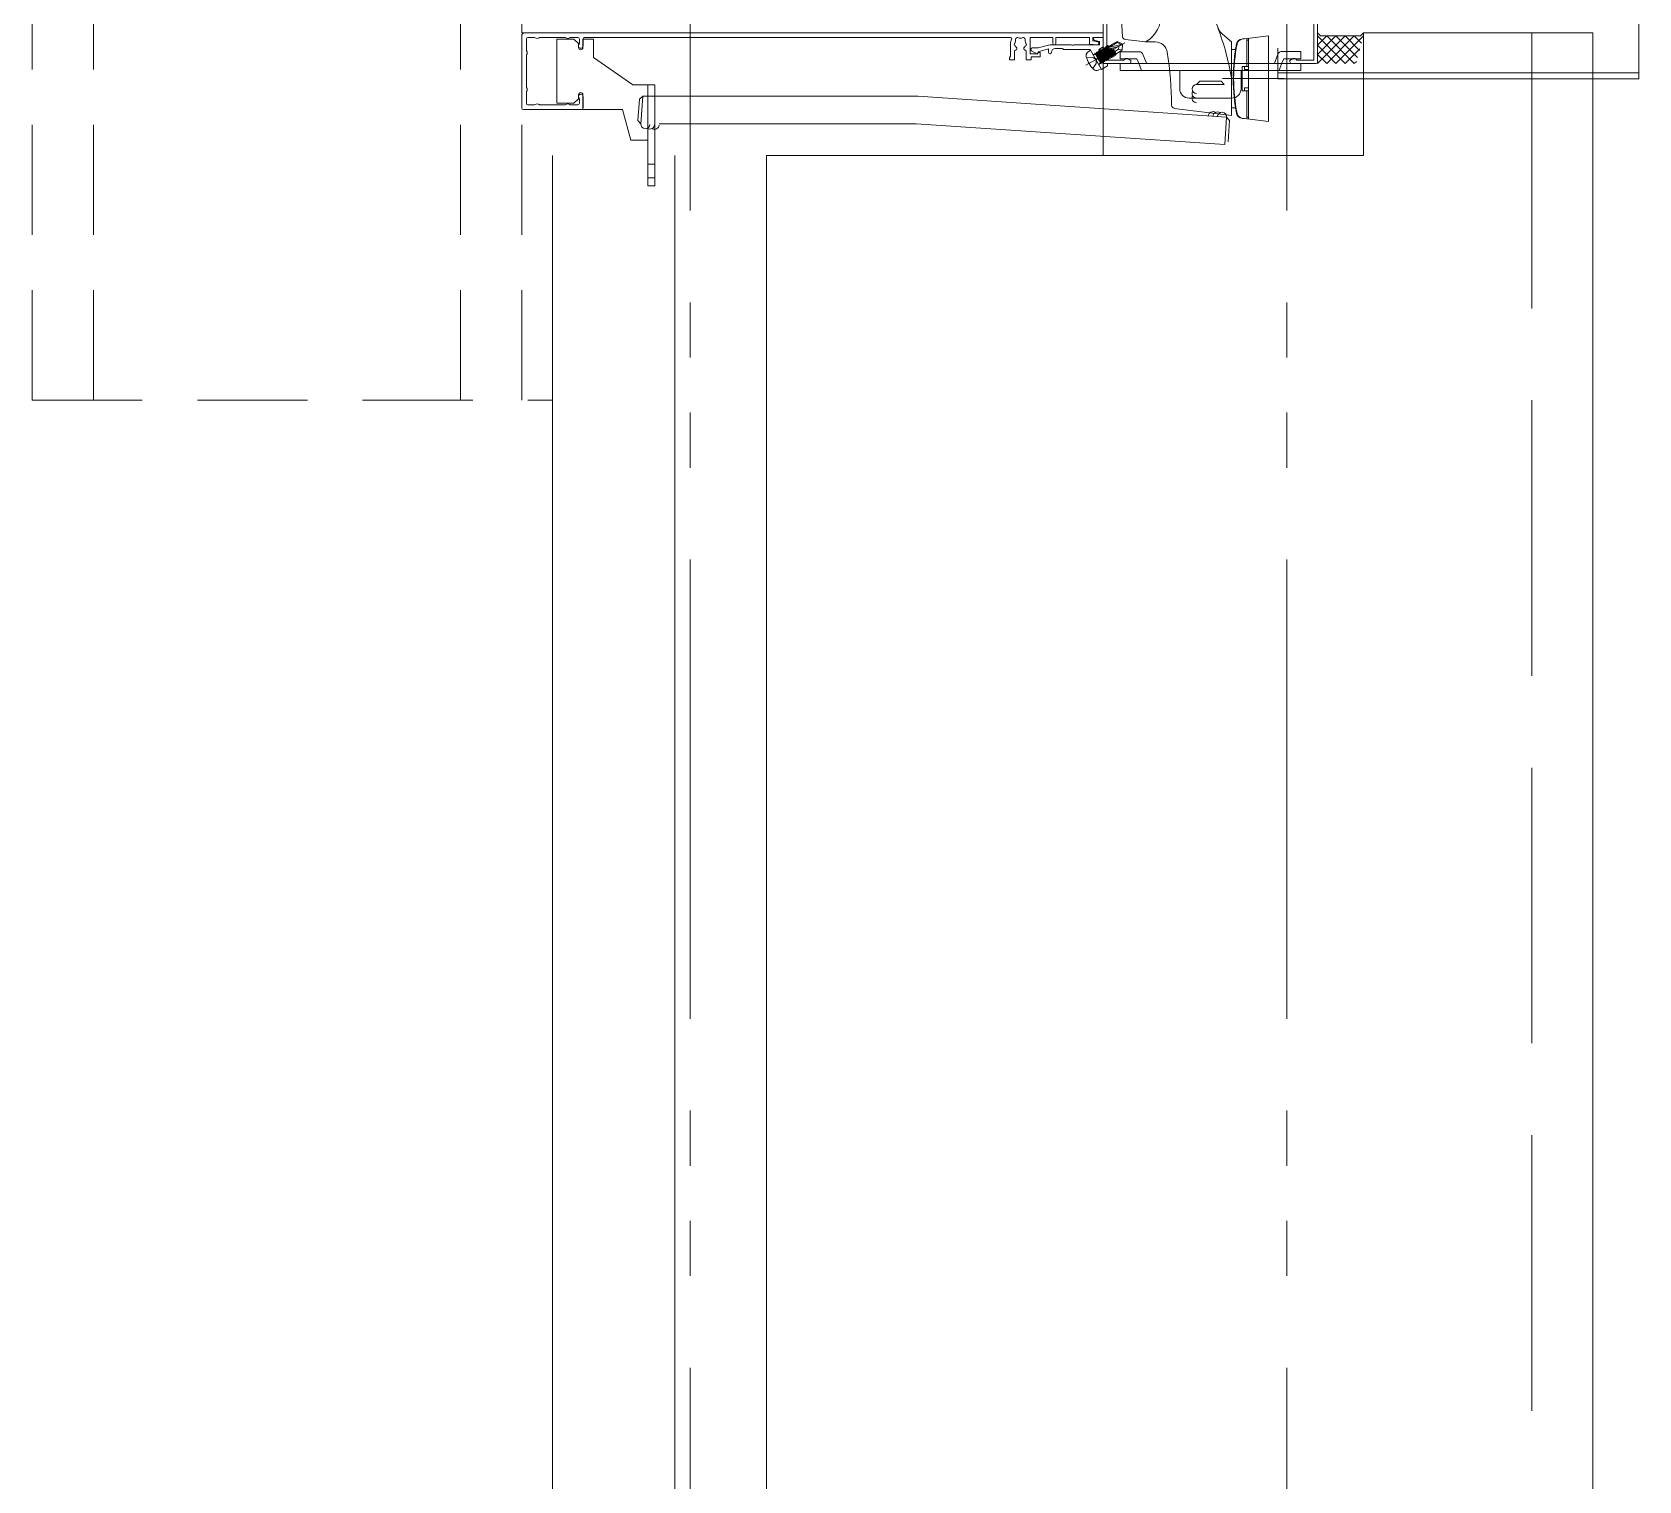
# Model space of a CAD drawing. Units: millimetres at full size. Extents: x -12803 to 120774, y -9413 to 101127.
# Drawn here: x 115659 to 116184, y 9863 to 10337 of the extents above; entities that cross this region are included whole.
import ezdxf

# ---------------------------------------------------------------- set-up
doc = ezdxf.new("R2010")
doc.units = ezdxf.units.MM
doc.header["$LTSCALE"] = 30
for name, pattern in [('DASHED1', [1.8, 1.2, -0.6]), ('DASHED3', [4, 3, -1]), ('DOUBLE_CHAIN1', [8.8, 5, -1, 0.6, -0.6, 0.6, -1])]:
    doc.linetypes.add(name, pattern=pattern)
doc.layers.add('0-0_NoName', color=7, linetype='Continuous')
for name, color, linetype, lineweight in [('2-0_通芯', 7, 'DOUBLE_CHAIN1', 15), ('2-1_躯体', 7, 'Continuous', 15), ('2-3_間仕切り', 7, 'Continuous', 15), ('2-A_建具', 7, 'Continuous', 15)]:
    doc.layers.add(name, color=color, linetype=linetype, lineweight=lineweight)

# ---------------------------------------------------------------- blocks, each defined once
blk = doc.blocks.new('グループ部品-732')
at = {"layer": '2-1_躯体'}
for p, q in [((116094.36, 10336.41), (116094.36, 10296.41)), ((116094.36, 10336.41), (116169.36, 10336.41)), ((116169.36, 10336.41), (116169.36, 6706.41)), ((115899.36, 10296.41), (116094.36, 10296.41)), ((115899.36, 10296.41), (115899.36, 7276.41))]:
    blk.add_line(p, q, dxfattribs=at)
at = {"layer": '2-1_躯体', "linetype": 'DASHED3'}
blk.add_line((116149.36, 10336.41), (116149.36, 6726.41), dxfattribs=at)
at = {"layer": '2-3_間仕切り'}
for p, q in [((115829.36, 10296.41), (115829.36, 7346.41)), ((115869.36, 10296.41), (115869.36, 7306.41))]:
    blk.add_line(p, q, dxfattribs=at)
at = {"layer": '2-A_建具', "linetype": 'DASHED1'}
for p, q in [((115659.36, 10216.41), (115659.36, 11151.41)), ((115679.36, 10216.41), (115679.36, 11151.41)), ((115799.36, 10216.41), (115799.36, 11151.41)), ((115819.36, 10216.41), (115819.36, 10311.41)), ((115659.36, 10216.41), (115829.36, 10216.41))]:
    blk.add_line(p, q, dxfattribs=at)
at = {"layer": '2-A_建具'}
for p, q in [((116009.36, 10296.41), (116009.36, 11106.41)), ((116184.36, 10321.41), (116184.36, 11081.41)), ((116079.36, 11075.91), (116079.36, 10326.91)), ((115819.36, 11066.41), (115819.36, 10336.41)), ((115819.86, 10336.41), (115819.36, 10335.91)), ((116009.36, 10336.41), (115819.36, 10336.41)), ((115819.36, 10335.91), (115819.36, 10311.91)), ((115830.81, 10334.41), (115836.41, 10334.41)), ((115830.81, 10313.41), (115830.81, 10334.41)), ((115836.41, 10334.41), (115837.91, 10332.91)), ((115837.91, 10332.91), (115837.91, 10331.61)), ((115839.31, 10334.41), (115842.81, 10334.41)), ((115839.31, 10331.61), (115839.31, 10334.41)), ((115839.36, 10332.16), (115839.36, 10334.41)), ((115839.72, 10334.91), (115979.03, 10334.91)), ((115980.41, 10332.99), (115980.47, 10333.11)), ((115980.64, 10332.11), (115980.55, 10332.2)), ((115980.67, 10333.76), (115980.68, 10333.91)), ((115981.85, 10334.73), (115982, 10334.69)), ((115982.51, 10334.69), (115982.66, 10334.73)), ((115983.83, 10333.91), (115983.84, 10333.76)), ((115983.96, 10332.2), (115983.87, 10332.11)), ((115984.05, 10333.11), (115984.1, 10332.99)), ((116010.73, 10329.89), (116016.42, 10333.18)), ((116010.74, 10332.18), (116010.89, 10332.27)), ((116010.74, 10332.18), (116010.74, 10331.74)), ((116010.74, 10332.18), (116011.15, 10331.69)), ((116011.3, 10331.78), (116010.89, 10332.27)), ((116011.96, 10332.45), (116011.27, 10332.05)), ((116011.93, 10332.49), (116012.08, 10332.23)), ((116013.9, 10333.28), (116015.23, 10332.66)), ((116013.92, 10333.63), (116015.54, 10332.84)), ((116014.31, 10331.96), (116015.69, 10332.58)), ((116015.23, 10332.66), (116015.54, 10332.84)), ((116015.54, 10332.84), (116015.69, 10332.58)), ((116015.57, 10330.78), (116015.69, 10332.58)), ((116023.29, 10333.47), (116016.56, 10334.3)), ((116023.29, 10333.47), (116026.33, 10333.47)), ((116063.29, 10335.47), (116054.63, 10334.41)), ((116056.29, 10334.57), (116054.88, 10334.45)), ((116056.29, 10334.57), (116056.29, 10325.47)), ((116056.79, 10334.07), (116056.29, 10334.07)), ((116056.79, 10334.68), (116056.79, 10308.27)), ((116063.29, 10307.47), (116063.29, 10335.47)), ((116088.36, 10326.41), (116079.36, 10335.41)), ((116079.36, 10326.41), (116088.36, 10335.41)), ((116079.36, 10329.41), (116085.36, 10335.41)), ((116079.36, 10332.41), (116082.36, 10335.41)), ((116085.36, 10326.41), (116079.36, 10332.41)), ((116091.36, 10326.41), (116082.36, 10335.41)), ((116082.36, 10326.41), (116091.36, 10335.41)), ((116092.4, 10328.37), (116085.36, 10335.41)), ((116085.36, 10326.41), (116094.36, 10335.41)), ((116093.05, 10330.71), (116088.36, 10335.41)), ((116093.7, 10333.06), (116091.36, 10335.41)), ((115981.11, 10331.21), (115981.11, 10331.35)), ((115983.41, 10331.35), (115983.41, 10331.21)), ((116007.96, 10328.29), (116003.71, 10325.83)), ((116005.21, 10330.74), (116004.29, 10330.1)), ((116005.21, 10330.74), (116008.71, 10324.68)), ((116006.52, 10329.46), (116006.7, 10329.56)), ((116006.57, 10329.77), (116006.65, 10329.82)), ((116006.57, 10329.77), (116008.55, 10326.35)), ((116009.23, 10326.74), (116006.65, 10329.82)), ((116006.65, 10329.82), (116007.03, 10329.6)), ((116007.1, 10329.64), (116007.03, 10329.6)), ((116007.03, 10329.6), (116009.23, 10327.18)), ((116007.1, 10330.08), (116007.25, 10330.17)), ((116007.1, 10330.08), (116007.1, 10329.64)), ((116009.31, 10327.22), (116007.1, 10329.64)), ((116009.84, 10327.09), (116007.25, 10330.17)), ((116007.25, 10330.17), (116007.63, 10329.95)), ((116007.71, 10329.99), (116007.63, 10329.95)), ((116007.63, 10329.95), (116009.84, 10327.53)), ((116007.66, 10327.89), (116008.63, 10326.83)), ((116007.71, 10330.43), (116007.71, 10329.99)), ((116008.32, 10330.34), (116008.24, 10330.3)), ((116008.32, 10330.78), (116008.47, 10330.87)), ((116008.32, 10330.78), (116008.32, 10330.34)), ((116008.32, 10330.78), (116010.9, 10327.7)), ((116010.52, 10327.92), (116008.32, 10330.34)), ((116008.47, 10330.87), (116008.85, 10330.65)), ((116011.05, 10327.79), (116008.47, 10330.87)), ((116008.7, 10326.87), (116008.63, 10326.83)), ((116008.63, 10326.39), (116008.63, 10326.83)), ((116009.87, 10329.39), (116008.83, 10328.79)), ((116008.92, 10330.69), (116008.85, 10330.65)), ((116008.85, 10330.65), (116011.05, 10328.23)), ((116008.92, 10331.13), (116009.07, 10331.22)), ((116008.92, 10331.13), (116008.92, 10330.69)), ((116008.92, 10331.13), (116011.51, 10328.05)), ((116011.13, 10328.27), (116008.92, 10330.69)), ((116009.07, 10331.22), (116009.45, 10331)), ((116011.66, 10328.14), (116009.07, 10331.22)), ((116009.31, 10327.22), (116009.23, 10327.18)), ((116009.23, 10326.74), (116009.23, 10327.18)), ((116009.53, 10331.04), (116009.45, 10331)), ((116009.45, 10331), (116011.66, 10328.58)), ((116009.53, 10331.48), (116009.68, 10331.57)), ((116009.53, 10331.48), (116009.53, 10331.04)), ((116009.53, 10331.48), (116012.11, 10328.4)), ((116011.73, 10328.62), (116009.53, 10331.04)), ((116009.68, 10331.57), (116010.06, 10331.35)), ((116012.26, 10328.49), (116009.68, 10331.57)), ((116009.69, 10327), (116009.84, 10327.09)), ((116009.92, 10327.57), (116009.84, 10327.53)), ((116009.84, 10327.09), (116009.84, 10327.53)), ((116010.13, 10331.39), (116010.06, 10331.35)), ((116010.06, 10331.35), (116012.26, 10328.93)), ((116010.13, 10331.83), (116010.29, 10331.92)), ((116010.13, 10331.83), (116010.13, 10331.39)), ((116010.13, 10331.83), (116012.72, 10328.75)), ((116012.34, 10328.97), (116010.13, 10331.39)), ((116010.29, 10331.92), (116010.66, 10331.7)), ((116012.87, 10328.84), (116010.29, 10331.92)), ((116010.52, 10327.92), (116010.45, 10327.88)), ((116010.45, 10327.44), (116010.45, 10327.88)), ((116010.9, 10327.7), (116010.52, 10327.92)), ((116010.74, 10331.74), (116010.66, 10331.7)), ((116010.66, 10331.7), (116012.87, 10329.28)), ((116012.95, 10329.32), (116010.74, 10331.74)), ((116010.9, 10327.7), (116011.05, 10327.79)), ((116011.13, 10328.27), (116011.05, 10328.23)), ((116011.05, 10327.79), (116011.05, 10328.23)), ((116011.51, 10328.05), (116011.13, 10328.27)), ((116014.31, 10331.96), (116011.37, 10331.25)), ((116011.5, 10331.28), (116013.33, 10329.1)), ((116011.51, 10328.05), (116011.66, 10328.14)), ((116011.73, 10328.62), (116011.66, 10328.58)), ((116011.66, 10328.14), (116011.66, 10328.58)), ((116013.48, 10329.19), (116011.68, 10331.33)), ((116012.11, 10328.4), (116011.73, 10328.62)), ((116011.89, 10331.37), (116013.48, 10329.63)), ((116012.11, 10328.4), (116012.26, 10328.49)), ((116012.34, 10328.97), (116012.26, 10328.93)), ((116012.26, 10328.49), (116012.26, 10328.93)), ((116012.72, 10328.75), (116012.34, 10328.97)), ((116012.49, 10331.52), (116013.58, 10329.63)), ((116012.72, 10328.75), (116012.87, 10328.84)), ((116012.95, 10329.32), (116012.87, 10329.28)), ((116012.87, 10328.84), (116012.87, 10329.28)), ((116013.33, 10329.1), (116012.95, 10329.32)), ((116013.33, 10329.1), (116013.48, 10329.19)), ((116013.55, 10329.67), (116013.48, 10329.63)), ((116013.48, 10329.19), (116013.48, 10329.63)), ((116013.58, 10329.63), (116015.57, 10330.78)), ((116014.32, 10331.15), (116015.5, 10330.74)), ((116021.23, 10330.28), (116014.86, 10330.28)), ((116014.86, 10330.28), (116014.86, 10327.98)), ((116014.86, 10327.98), (116020.36, 10327.98)), ((116020.36, 10327.98), (116020.96, 10326.48)), ((116022.16, 10329.66), (116023.44, 10326.48)), ((116051.29, 10330.97), (116052.15, 10330.97)), ((116066.55, 10329.66), (116065.27, 10326.49)), ((116066.36, 10321.41), (116066.36, 10331.41)), ((116067.48, 10330.29), (116073.86, 10330.29)), ((116073.86, 10327.99), (116068.36, 10327.99)), ((116073.86, 10330.29), (116073.86, 10327.99)), ((116082.36, 10326.41), (116079.36, 10329.41)), ((116088.36, 10326.41), (116093.2, 10331.26)), ((116091.36, 10326.41), (116092.05, 10327.1)), ((116008.71, 10324.68), (116007.69, 10324.2)), ((116008.25, 10326.46), (116008.43, 10326.56)), ((116017.86, 10326.41), (116009.36, 10326.41)), ((116014.86, 10326.41), (116073.86, 10326.41)), ((116014.86, 10326.41), (116014.86, 10324.11)), ((116014.86, 10324.11), (116073.86, 10324.11)), ((116020.96, 10326.48), (116021.89, 10324.18)), ((116034.36, 10324.11), (116034.36, 10318.11)), ((116054.36, 10324.11), (116054.36, 10318.11)), ((116054.79, 10325.47), (116054.79, 10317.47)), ((116054.79, 10325.47), (116056.79, 10325.47)), ((116055.54, 10325.47), (116055.54, 10324.47)), ((116056.79, 10324.47), (116055.54, 10324.47)), ((116066.36, 10323.41), (116184.36, 10323.41)), ((116070.86, 10326.41), (116078.86, 10326.41)), ((116073.86, 10326.41), (116073.86, 10324.12)), ((115855.66, 10319.41), (115862.81, 10319.41)), ((115860.51, 10286.41), (115860.51, 10319.41)), ((115862.81, 10319.41), (115862.81, 10286.41)), ((116039.86, 10319.61), (116040.86, 10320.61)), ((116039.86, 10319.61), (116048.86, 10319.61)), ((116068.49, 10321.47), (116048.29, 10321.47)), ((116056.79, 10317.47), (116054.79, 10317.47)), ((116055.54, 10318.47), (116055.54, 10317.47)), ((116055.54, 10318.47), (116056.79, 10318.47)), ((116056.29, 10317.47), (116056.29, 10308.38)), ((116066.36, 10321.41), (116184.36, 10321.41)), ((115852.31, 10311.41), (115819.86, 10311.41)), ((115836.41, 10313.41), (115830.81, 10313.41)), ((115837.91, 10314.91), (115836.41, 10313.41)), ((115837.91, 10316.21), (115837.91, 10314.91)), ((115839.31, 10311.41), (115839.31, 10316.21)), ((115839.36, 10311.91), (115839.36, 10315.66)), ((115854.99, 10301.41), (115852.31, 10311.41)), ((115858.25, 10306.72), (115858.86, 10315.7)), ((115948.86, 10315.7), (115858.86, 10315.7)), ((116049.66, 10308.9), (115948.86, 10315.7)), ((116032.57, 10311.77), (116051.29, 10309.47)), ((116037.36, 10315.11), (116051.36, 10315.11)), ((116052.15, 10311.97), (116051.29, 10311.97)), ((115858.25, 10306.72), (115857.32, 10307.79)), ((115948.25, 10306.72), (115864.24, 10306.72)), ((116049.05, 10299.92), (115948.25, 10306.72)), ((116049.66, 10308.9), (116049.05, 10299.92)), ((116049.66, 10308.9), (116050.59, 10307.83)), ((116050.59, 10307.83), (116050.12, 10300.85)), ((116054.63, 10308.54), (116063.29, 10307.47)), ((116054.88, 10308.5), (116056.29, 10308.37)), ((116056.29, 10308.87), (116056.79, 10308.87)), ((115854.99, 10301.41), (115860.51, 10301.41)), ((115862.81, 10293.56), (115860.51, 10293.56)), ((115862.81, 10289.06), (115860.51, 10289.06)), ((115862.81, 10286.41), (115860.51, 10286.41))]:
    blk.add_line(p, q, dxfattribs=at)
for points in [[(116016.06, 10327.51), (116010.56, 10327.51), (116010.56, 10349.78), (116033.36, 10349.78), (116033.79, 10350.21), (116054.93, 10350.21), (116055.36, 10349.78), (116063.36, 10349.78), (116063.79, 10350.21), (116070.43, 10350.21), (116070.86, 10349.78), (116074.86, 10349.78), (116075.29, 10350.21), (116078.16, 10350.21), (116078.16, 10327.51), (116072.65, 10327.51)], [(115820.93, 10330.55), (115820.86, 10330.74), (115820.86, 10334.41)], [(115821.36, 10334.91), (115823.53, 10334.91), (115823.72, 10334.84)], [(115825, 10334.84), (115825.19, 10334.91), (115833.53, 10334.91), (115833.72, 10334.84)], [(115835, 10334.84), (115835.19, 10334.91), (115837.66, 10334.91)], [(115838.16, 10334.41), (115838.16, 10332.9), (115838.07, 10332.69)], [(115842.81, 10334.41), (115842.81, 10328.41), (115855.66, 10319.41)], [(115979.06, 10332.91), (115979.06, 10328.83), (115978.76, 10328.31), (115978.76, 10327.61), (115980.36, 10327.61), (115980.36, 10330.51), (115980.68, 10330.81)], [(115983.83, 10330.81), (115984.16, 10330.51), (115984.16, 10327.61), (115985.76, 10327.61), (115985.76, 10328.61), (115988.76, 10328.61), (115988.76, 10330.01), (115988.26, 10330.01), (115987.69, 10329.61), (115985.46, 10329.61), (115985.46, 10334.91), (115992.86, 10334.91), (115992.86, 10333.01)], [(115998.9, 10332.51), (115991.84, 10332.51), (115988.11, 10331.51), (115986.16, 10331.51)], [(115993.86, 10333.01), (115993.86, 10334.91), (116004.86, 10334.91), (116004.86, 10332.74), (116007.41, 10332.51)], [(116006.57, 10333.92), (116008.16, 10333.64), (116008.16, 10332.51), (115999.81, 10332.51), (115999.63, 10332.39), (115999.08, 10332.39), (115998.9, 10332.51)], [(116007.54, 10333.5), (116005.96, 10333.78), (116005.96, 10334.91), (116009.36, 10334.91)], [(116010.89, 10332.27), (116011.27, 10332.05), (116011.44, 10331.86)], [(116015.23, 10332.66), (116011.17, 10331.7), (116013.9, 10333.28)], [(116011.93, 10332.49), (116013.92, 10333.63), (116013.9, 10333.28)], [(116014.4, 10332.01), (116014.32, 10331.15), (116013.18, 10330.33)], [(116048.31, 10335.97), (116051.29, 10333.47), (116051.29, 10309.47)], [(116079.36, 10336.41), (116080.36, 10335.41), (116093.36, 10335.41), (116094.36, 10336.41)], [(115820.93, 10318.55), (115820.86, 10318.74), (115820.86, 10329.08), (115820.93, 10329.27)], [(115985.91, 10330.58), (115987.85, 10329.45), (115988.06, 10330.26), (115991.46, 10331.16), (115991.46, 10330.11)], [(115993.66, 10331.31), (115996.06, 10331.31), (115996.36, 10331.01), (116005.06, 10331.01), (116006.74, 10328.1), (116006.93, 10328), (116007.21, 10327.53), (116007.19, 10327.31), (116008.81, 10324.5), (116010.76, 10325.62), (116010.76, 10326.41)], [(116003.88, 10328.3), (116005.91, 10328.43), (116007.01, 10327.74)], [(116005.93, 10324.75), (116007.05, 10326.44), (116007.01, 10327.74)], [(116006.82, 10329.35), (116009.08, 10326.65), (116009.23, 10326.74)], [(116007.1, 10330.08), (116009.69, 10327), (116009.31, 10327.22)], [(116009.08, 10326.65), (116008.7, 10326.87), (116007.46, 10328.23)], [(116007.71, 10330.43), (116010.29, 10327.35), (116010.45, 10327.44), (116007.86, 10330.52)], [(116007.71, 10330.43), (116007.86, 10330.52), (116008.24, 10330.3), (116010.45, 10327.88)], [(116010.29, 10327.35), (116009.92, 10327.57), (116007.71, 10329.99)], [(116009.36, 10328.56), (116007.93, 10331.03), (116009.36, 10331.86)], [(116008.55, 10326.35), (116008.63, 10326.39), (116008.31, 10326.77)], [(116018.36, 10326.91), (116018.36, 10327.41), (116017.26, 10328.04), (116016.66, 10328.04)], [(116068.36, 10327.99), (116067.75, 10326.49), (116066.82, 10324.19)], [(116072.06, 10328.04), (116071.45, 10328.04), (116070.36, 10327.41), (116070.36, 10326.91)], [(115820.86, 10313.41), (115820.86, 10317.08), (115820.93, 10317.27)], [(116040.86, 10320.61), (116047.86, 10320.61), (116048.86, 10319.61)], [(115823.72, 10312.98), (115823.53, 10312.91), (115821.36, 10312.91)], [(115833.72, 10312.98), (115833.53, 10312.91), (115825.19, 10312.91), (115825, 10312.98)], [(115837.66, 10312.91), (115835.19, 10312.91), (115835, 10312.98)], [(115838.07, 10315.14), (115838.16, 10314.93), (115838.16, 10313.41)], [(115857.32, 10307.79), (115857.79, 10314.77), (115858.86, 10315.7)]]:
    blk.add_lwpolyline(points, dxfattribs=at)
for centre, radius, start, end in [((116082.79, 10342.47), 67.5, 173.8011, 186.1989), ((116017.69, 10342.47), 10.6, 303.9524, 56.0476), ((115956.79, 10304.77), 96, 10.1559, 21.1005), ((116051.53, 10339.8), 5, 200.2925, 230), ((115821.36, 10334.41), 0.5, 90, 180), ((115824.36, 10335.61), 1, 230.2849, 309.7151), ((115834.36, 10335.61), 1, 230.2849, 309.7151), ((115837.66, 10334.41), 0.5, 0, 90), ((115838.61, 10332.16), 0.75, 135.5847, 360), ((115839.86, 10334.41), 0.5, 90, 180), ((115979.03, 10334.51), 0.4, 333.6122, 89.9999), ((115982.26, 10332.91), 3.2, 153.6122, 180), ((115980.78, 10332.65), 0.5, 136.8699, 243.1301), ((115982.26, 10332.91), 1.8, 151.9693, 173.7398), ((115981.4, 10334.14), 0.75, 52.2996, 197.7004), ((115982.26, 10332.91), 1.8, 206.2602, 225.2071), ((115982.26, 10332.91), 1.8, 81.9693, 98.0307), ((115983.12, 10334.14), 0.75, 342.2996, 127.7004), ((115982.26, 10332.91), 1.8, 314.7929, 333.7398), ((115982.26, 10332.91), 1.8, 6.2602, 28.0307), ((115983.73, 10332.65), 0.5, 296.87, 43.1301), ((115993.36, 10333.01), 0.5, 180, 0), ((116006.66, 10334.41), 0.5, 90, 260), ((116007.46, 10333.01), 0.5, 265, 80), ((116016.68, 10335.29), 1, 186.1989, 263), ((116023.05, 10334.51), 1, 263, 303.9524), ((116026.33, 10329.47), 4, 8.7776, 90), ((116109.71, 10321.47), 57.75, 168.6383, 191.3617), ((116109.59, 10321.47), 57.8, 168.6812, 173.9634), ((116054.88, 10332.43), 2, 97, 168.6812), ((116055.05, 10332.46), 2, 94.9826, 168.6202), ((115820.16, 10329.91), 1, 320.2849, 39.7151), ((115838.61, 10331.61), 0.7, 180, 0), ((115980.71, 10331.21), 0.4, 265.904, 0), ((115980.71, 10331.35), 0.4, 0.0001, 45.2072), ((115983.81, 10331.35), 0.4, 134.7928, 179.9999), ((115983.81, 10331.21), 0.4, 180, 274.096), ((115986.16, 10331.01), 0.5, 90, 240), ((115991.96, 10330.11), 0.5, 180, 0), ((115993.66, 10330.11), 1.2, 90, 180), ((116005.03, 10329.03), 1.3, 125, 194.1191), ((116012.5, 10330.91), 9, 194.1191, 225.8809), ((116006.27, 10329.89), 0.5, 210, 300), ((116009.86, 10326.91), 0.5, 180, 270), ((116011.3, 10331.49), 0.248, 120, 287.191), ((116016.06, 10327.81), 0.3, 270, 353.3002), ((116016.66, 10327.74), 0.3, 90, 173.3002), ((116017.86, 10326.91), 0.5, 270, 0), ((116021.23, 10329.28), 1, 22.0034, 90), ((115911.69, 10311.77), 120, 0.4704, 8.7776), ((116111.23, 10321.47), 59.43, 174.1294, 185.8706), ((116052.17, 10331.45), 0.477, 267.4052, 326.3752), ((116067.48, 10329.29), 1, 90, 158.0022), ((116070.86, 10326.91), 0.5, 180, 270), ((116072.06, 10327.74), 0.3, 6.6998, 90), ((116072.65, 10327.81), 0.3, 186.6998, 270), ((116078.86, 10326.91), 0.5, 270, 0), ((116007.14, 10325.38), 1.3, 225.8809, 295), ((116008.5, 10326.03), 0.5, 120, 210), ((115820.16, 10317.91), 1, 320.2849, 39.7151), ((115838.61, 10315.66), 0.75, 0, 224.4153), ((115838.61, 10316.21), 0.7, 0, 180), ((116037.36, 10318.11), 3, 180.0016, 270.0012), ((116039.86, 10318.11), 1.5, 90, 270), ((116039.86, 10316.61), 1.5, 150, 270), ((116051.36, 10318.11), 3, 270.0012, 0.0013), ((115819.86, 10311.91), 0.5, 180, 270), ((115821.36, 10313.41), 0.5, 180, 270), ((115824.36, 10312.21), 1, 50.2849, 129.7151), ((115834.36, 10312.21), 1, 50.2849, 129.7151), ((115837.66, 10313.41), 0.5, 270, 360), ((115838.86, 10311.91), 0.5, 270, 360), ((116032.69, 10312.77), 1, 180.4704, 263), ((116039.86, 10315.11), 1.5, 150, 270), ((116109.59, 10321.47), 57.8, 186.0366, 191.3188), ((116052.17, 10311.51), 0.462, 32.564, 93.3419), ((115859.75, 10306.62), 1.5, 176.1407, 356.1407), ((115861.25, 10306.52), 1.5, 236.1407, 356.1407), ((115862.74, 10306.42), 1.5, 236.1407, 356.1407), ((116045.17, 10309.2), 1.5, 56.1407, 176.1407), ((116046.67, 10309.1), 1.5, 56.1407, 176.1407), ((116048.16, 10309), 1.5, 356.1407, 176.1407), ((116054.88, 10310.52), 2, 191.3188, 263), ((116055.05, 10310.49), 2, 191.3816, 265.0156)]:
    blk.add_arc(centre, radius, start, end, dxfattribs=at)

msp = doc.modelspace()

# ---------------------------------------------------------------- linework, layer by layer
at = {"layer": '2-0_通芯'}
for p, q in [((115874.36, 24156.41), (115874.36, 4204.33)), ((116069.36, 24156.41), (116069.36, 5670.44))]:
    msp.add_line(p, q, dxfattribs=at)

# ---------------------------------------------------------------- block references
at = {"layer": '0-0_NoName'}
msp.add_blockref('グループ部品-732', (0, 0), dxfattribs=at)

doc.saveas('drawing.dxf')
